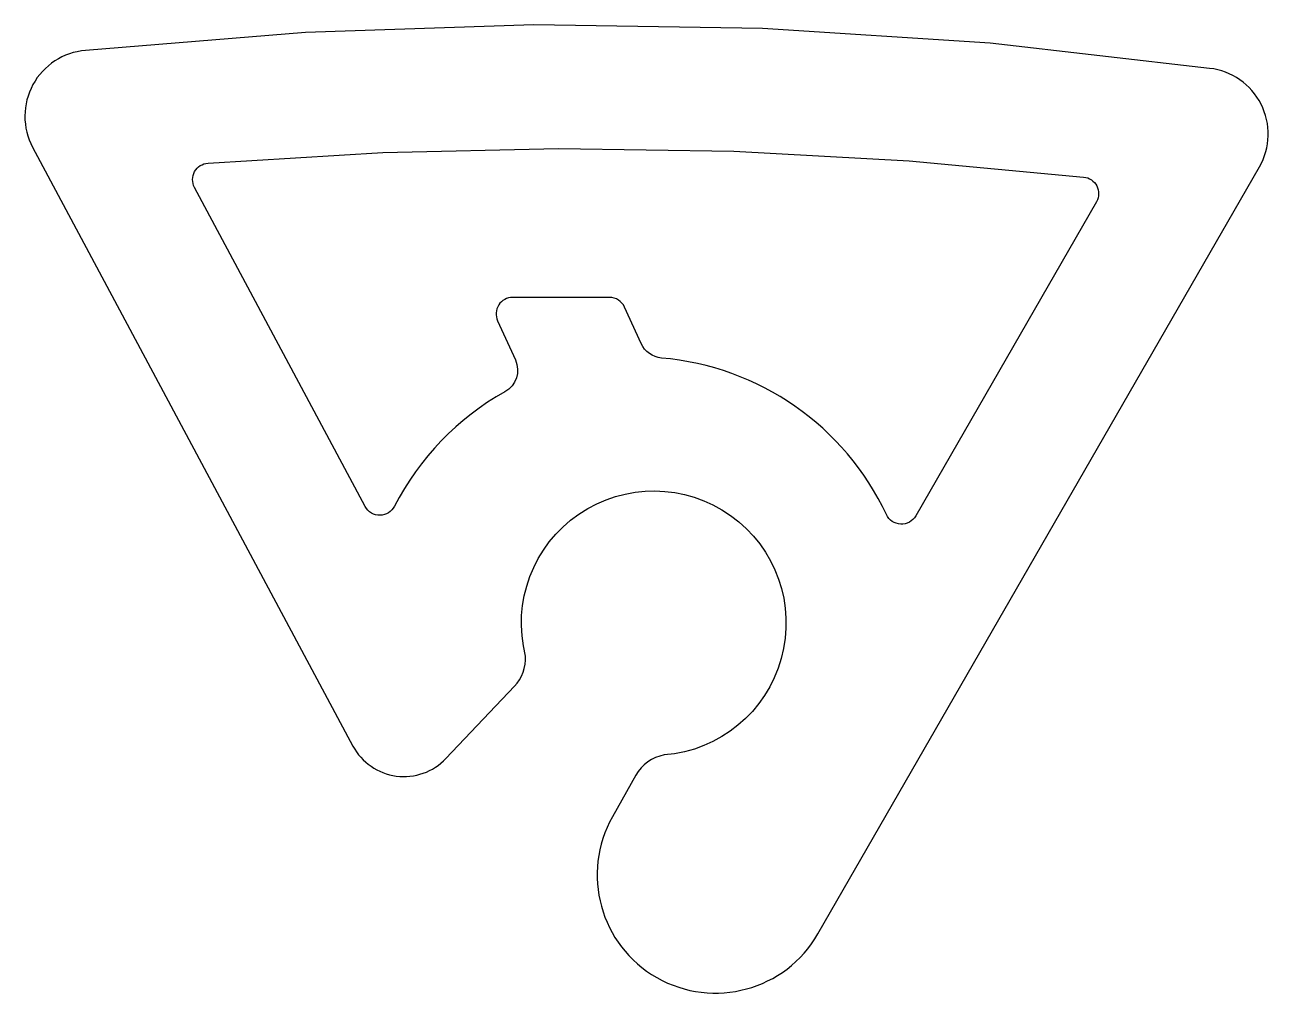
# Model space of a CAD drawing. Extents: x 370.8 to 385.8, y 212.5 to 224.3.
import ezdxf

# ---------------------------------------------------------------- set-up
doc = ezdxf.new("R2010")
doc.units = 0
doc.header["$LTSCALE"] = 15
doc.layers.add('134', color=7, linetype='CONTINUOUS')

msp = doc.modelspace()

# ---------------------------------------------------------------- linework, layer by layer
at = {"layer": '134', "color": 7, "linetype": 'CONTINUOUS'}
msp.add_lwpolyline([(370.871, 222.766), (374.752, 215.507, 0.51193), (375.878, 215.356), (376.707, 216.232, 0.203869), (376.843, 216.599, -2.739663), (378.524, 215.399, 0.222234), (378.179, 215.153), (377.896, 214.651, 0.996506), (380.386, 213.231), (385.734, 222.53, 0.539444), (385.131, 223.723), (382.474, 224.027), (379.712, 224.207), (376.943, 224.251), (374.176, 224.159), (371.511, 223.94, 0.539763)], format="xyb", close=True, dxfattribs=at)
at = {"layer": '134', "color": 0, "linetype": 'CONTINUOUS'}
msp.add_lwpolyline([(372.996, 222.574), (375.115, 222.704), (377.241, 222.753), (379.367, 222.719), (381.491, 222.603), (383.605, 222.405, -0.546124), (383.76, 222.106), (381.57, 218.298, -0.606767), (381.215, 218.313, 0.268197), (378.49, 220.211, -0.27143), (378.243, 220.386), (378.042, 220.829, 0.294234), (377.86, 220.946), (376.686, 220.946, 0.545316), (376.504, 220.664), (376.72, 220.188, -0.390105), (376.593, 219.802, 0.148467), (375.255, 218.414, -0.605747), (374.901, 218.41), (372.832, 222.28, -0.546454)], format="xyb", close=True, dxfattribs=at)

doc.saveas('drawing.dxf')
